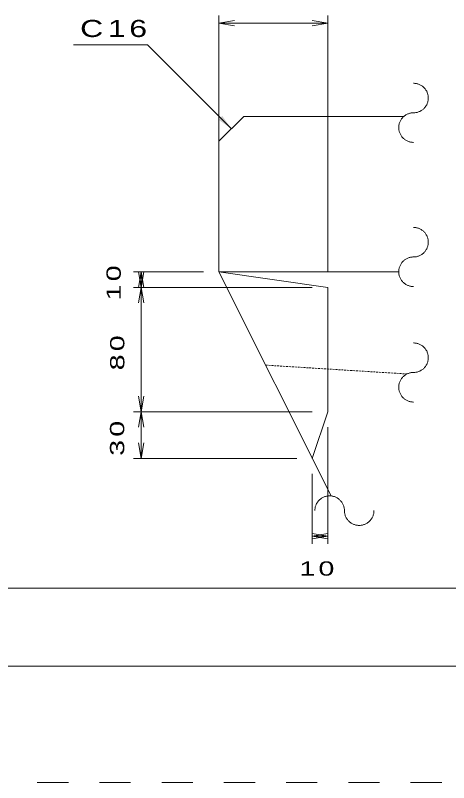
# Model space of a CAD drawing. Units: millimetres at full size, sheet at 1:10, with parts at other scales. Extents: x -200 to 4400, y -150 to 3120.
# Drawn here: x 2652 to 3209, y -150 to 837 of the extents above; entities that cross this region are included whole.
import ezdxf

# ---------------------------------------------------------------- set-up
doc = ezdxf.new("R2010")
doc.units = ezdxf.units.MM
doc.header["$LTSCALE"] = 10
doc.linetypes.add('USER1', pattern=[8, 4, -4])
doc.linetypes.add('USER2', pattern=[0.375, 0.25, -0.125])
for name, color, linetype, lineweight in [('0_3', 7, 'Continuous', 13), ('V-nasSTD', 5, 'USER1', 13), ('実線', 2, 'Continuous', 13), ('寸法線', 2, 'Continuous', 13), ('破線', 2, 'USER2', 13)]:
    doc.layers.add(name, color=color, linetype=linetype, lineweight=lineweight)
doc.styles.add('標準ベクトル', font='')
doc.styles.get('標準ベクトル').set_extended_font_data('標準ベクトル')

# ---------------------------------------------------------------- blocks, each defined once
blk = doc.blocks.new('open_arrow')
at = {"color": 0, "linetype": 'Continuous', "lineweight": -2}
blk.add_lwpolyline([(7.5, 1.25), (0, 0), (7.5, -1.25)], dxfattribs=at)
blk = doc.blocks.new('filled_arrow')
at = {"color": 0, "linetype": 'Continuous', "lineweight": -2}
blk.add_solid([(7.5, 1.25), (0, 0), (7.5, -1.25)], dxfattribs=at)

msp = doc.modelspace()

# ---------------------------------------------------------------- linework, layer by layer
at = {"layer": '0_3', "color": 6}
msp.add_line((4100, 100), (250, 100), dxfattribs=at)
at = {"layer": '0_3'}
msp.add_line((4200, 0), (0, 0), dxfattribs=at)
at = {"layer": 'V-nasSTD'}
msp.add_line((-200, -150), (4400, -150), dxfattribs=at)
at = {"layer": '実線', "color": 6}
for p, q in [((2945.66, 707.15), (2913.66, 675.15)), ((3151.38, 707.15), (2945.66, 707.15)), ((2913.66, 675.15), (2913.66, 507.15)), ((2913.66, 507.15), (3057.79, 218.9))]:
    msp.add_line(p, q, dxfattribs=at)
at = {"layer": '実線'}
msp.add_line((2913.66, 507.15), (3144.78, 507.15), dxfattribs=at)
at = {"layer": '実線', "color": 7}
for p, q in [((2913.66, 507.15), (3053.66, 487.15)), ((3053.66, 487.15), (3053.66, 327.15)), ((3033.66, 267.15), (3053.66, 327.15))]:
    msp.add_line(p, q, dxfattribs=at)
at = {"layer": '寸法線'}
for p, q in [((2913.66, 527.15), (2913.66, 837.15)), ((3053.66, 507.15), (3053.66, 837.15)), ((2913.66, 827.15), (3053.66, 827.15)), ((2726.78, 799.15), (2821.66, 799.15)), ((2929.66, 691.15), (2821.66, 799.15)), ((2893.66, 507.15), (2803.66, 507.15)), ((2813.66, 507.15), (2813.66, 487.15)), ((3033.66, 487.15), (2803.66, 487.15)), ((2813.66, 487.15), (2813.66, 327.15)), ((3033.66, 327.15), (2803.66, 327.15)), ((2813.66, 327.15), (2813.66, 267.15)), ((3053.66, 307.15), (3053.66, 157.15)), ((3013.66, 267.15), (2803.66, 267.15)), ((3033.66, 247.15), (3033.66, 157.15)), ((3033.66, 167.15), (3053.66, 167.15))]:
    msp.add_line(p, q, dxfattribs=at)
for points in [[(3163.78, 749.76), (3164.73, 749.74), (3165.67, 749.67), (3166.61, 749.55), (3167.55, 749.39), (3168.47, 749.17), (3169.38, 748.92), (3170.28, 748.62), (3171.16, 748.27), (3172.03, 747.88), (3172.87, 747.45), (3173.69, 746.97), (3174.49, 746.46), (3175.26, 745.91), (3176, 745.32), (3176.71, 744.69), (3177.39, 744.03), (3178.03, 743.33), (3178.64, 742.61), (3179.21, 741.85), (3179.75, 741.07), (3180.24, 740.26), (3180.69, 739.43), (3181.1, 738.57), (3181.47, 737.7), (3181.8, 736.81), (3182.08, 735.91), (3182.31, 734.99), (3182.5, 734.06), (3182.64, 733.12), (3182.73, 732.18), (3182.78, 731.23), (3182.78, 730.29), (3182.73, 729.34), (3182.64, 728.4), (3182.5, 727.46), (3182.31, 726.53), (3182.08, 725.61), (3181.8, 724.71), (3181.47, 723.82), (3181.1, 722.94), (3180.69, 722.09), (3180.24, 721.26), (3179.75, 720.45), (3179.21, 719.67), (3178.64, 718.91), (3178.03, 718.18), (3177.39, 717.49), (3176.71, 716.83), (3176, 716.2), (3175.26, 715.61), (3174.49, 715.06), (3173.69, 714.54), (3172.87, 714.07), (3172.03, 713.64), (3171.16, 713.25), (3170.28, 712.9), (3169.38, 712.6), (3168.47, 712.34), (3167.55, 712.13), (3166.61, 711.97), (3165.67, 711.85), (3164.73, 711.78), (3163.78, 711.76), (3162.84, 711.73), (3161.89, 711.66), (3160.95, 711.54), (3160.02, 711.38), (3159.09, 711.17), (3158.18, 710.91), (3157.28, 710.61), (3156.4, 710.26), (3155.54, 709.87), (3154.69, 709.44), (3153.87, 708.97), (3153.08, 708.45), (3152.31, 707.9), (3151.57, 707.31), (3150.86, 706.68), (3150.18, 706.02), (3149.53, 705.33), (3148.93, 704.6), (3148.35, 703.85), (3147.82, 703.06), (3147.33, 702.25), (3146.87, 701.42), (3146.46, 700.57), (3146.09, 699.7), (3145.77, 698.8), (3145.49, 697.9), (3145.26, 696.98), (3145.07, 696.05), (3144.93, 695.12), (3144.83, 694.17), (3144.79, 693.23), (3144.78, 692.75), (3144.83, 691.33), (3144.93, 690.39), (3145.07, 689.45), (3145.26, 688.52), (3145.49, 687.61), (3145.77, 686.7), (3146.09, 685.81), (3146.46, 684.94), (3146.87, 684.08), (3147.33, 683.25), (3147.82, 682.44), (3148.35, 681.66), (3148.93, 680.9), (3149.53, 680.18), (3150.18, 679.48), (3150.86, 678.82), (3151.57, 678.2), (3152.31, 677.6), (3153.08, 677.05), (3153.87, 676.54), (3154.69, 676.06), (3155.54, 675.63), (3156.4, 675.24), (3157.28, 674.9), (3158.18, 674.59), (3159.09, 674.34), (3160.02, 674.13), (3160.95, 673.96), (3161.89, 673.84), (3162.84, 673.77), (3163.78, 673.75)], [(3163.78, 564.29), (3164.73, 564.27), (3165.67, 564.2), (3166.61, 564.08), (3167.55, 563.91), (3168.47, 563.7), (3169.38, 563.45), (3170.28, 563.14), (3171.16, 562.8), (3172.03, 562.41), (3172.87, 561.98), (3173.69, 561.5), (3174.49, 560.99), (3175.26, 560.44), (3176, 559.84), (3176.71, 559.22), (3177.39, 558.56), (3178.03, 557.86), (3178.64, 557.14), (3179.21, 556.38), (3179.75, 555.6), (3180.24, 554.79), (3180.69, 553.96), (3181.1, 553.1), (3181.47, 552.23), (3181.8, 551.34), (3182.08, 550.43), (3182.31, 549.52), (3182.5, 548.59), (3182.64, 547.65), (3182.73, 546.71), (3182.78, 545.76), (3182.78, 544.81), (3182.73, 543.87), (3182.64, 542.92), (3182.5, 541.99), (3182.31, 541.06), (3182.08, 540.14), (3181.8, 539.23), (3181.47, 538.34), (3181.1, 537.47), (3180.69, 536.62), (3180.24, 535.79), (3179.75, 534.98), (3179.21, 534.19), (3178.64, 533.44), (3178.03, 532.71), (3177.39, 532.02), (3176.71, 531.36), (3176, 530.73), (3175.26, 530.14), (3174.49, 529.59), (3173.69, 529.07), (3172.87, 528.6), (3172.03, 528.17), (3171.16, 527.78), (3170.28, 527.43), (3169.38, 527.13), (3168.47, 526.87), (3167.55, 526.66), (3166.61, 526.5), (3165.67, 526.38), (3164.73, 526.31), (3163.78, 526.28), (3162.84, 526.26), (3161.89, 526.19), (3160.95, 526.07), (3160.02, 525.91), (3159.09, 525.7), (3158.18, 525.44), (3157.28, 525.14), (3156.4, 524.79), (3155.54, 524.4), (3154.69, 523.97), (3153.87, 523.5), (3153.08, 522.98), (3152.31, 522.43), (3151.57, 521.84), (3150.86, 521.21), (3150.18, 520.55), (3149.53, 519.85), (3148.93, 519.13), (3148.35, 518.37), (3147.82, 517.59), (3147.33, 516.78), (3146.87, 515.95), (3146.46, 515.1), (3146.09, 514.22), (3145.77, 513.33), (3145.49, 512.43), (3145.26, 511.51), (3145.07, 510.58), (3144.93, 509.64), (3144.83, 508.7), (3144.79, 507.75), (3144.78, 507.28), (3144.83, 505.86), (3144.93, 504.92), (3145.07, 503.98), (3145.26, 503.05), (3145.49, 502.13), (3145.77, 501.23), (3146.09, 500.34), (3146.46, 499.46), (3146.87, 498.61), (3147.33, 497.78), (3147.82, 496.97), (3148.35, 496.19), (3148.93, 495.43), (3149.53, 494.71), (3150.18, 494.01), (3150.86, 493.35), (3151.57, 492.72), (3152.31, 492.13), (3153.08, 491.58), (3153.87, 491.07), (3154.69, 490.59), (3155.54, 490.16), (3156.4, 489.77), (3157.28, 489.42), (3158.18, 489.12), (3159.09, 488.87), (3160.02, 488.65), (3160.95, 488.49), (3161.89, 488.37), (3162.84, 488.3), (3163.78, 488.28)], [(3163.78, 415.7), (3164.73, 415.68), (3165.67, 415.61), (3166.61, 415.49), (3167.55, 415.32), (3168.47, 415.11), (3169.38, 414.86), (3170.28, 414.55), (3171.16, 414.21), (3172.03, 413.82), (3172.87, 413.39), (3173.69, 412.91), (3174.49, 412.4), (3175.26, 411.85), (3176, 411.25), (3176.71, 410.63), (3177.39, 409.97), (3178.03, 409.27), (3178.64, 408.55), (3179.21, 407.79), (3179.75, 407.01), (3180.24, 406.2), (3180.69, 405.37), (3181.1, 404.51), (3181.47, 403.64), (3181.8, 402.75), (3182.08, 401.84), (3182.31, 400.93), (3182.5, 400), (3182.64, 399.06), (3182.73, 398.12), (3182.78, 397.17), (3182.78, 396.22), (3182.73, 395.28), (3182.64, 394.33), (3182.5, 393.4), (3182.31, 392.47), (3182.08, 391.55), (3181.8, 390.64), (3181.47, 389.75), (3181.1, 388.88), (3180.69, 388.03), (3180.24, 387.2), (3179.75, 386.39), (3179.21, 385.6), (3178.64, 384.85), (3178.03, 384.12), (3177.39, 383.43), (3176.71, 382.77), (3176, 382.14), (3175.26, 381.55), (3174.49, 381), (3173.69, 380.48), (3172.87, 380.01), (3172.03, 379.58), (3171.16, 379.19), (3170.28, 378.84), (3169.38, 378.54), (3168.47, 378.28), (3167.55, 378.07), (3166.61, 377.91), (3165.67, 377.79), (3164.73, 377.72), (3163.78, 377.69), (3162.84, 377.67), (3161.89, 377.6), (3160.95, 377.48), (3160.02, 377.32), (3159.09, 377.11), (3158.18, 376.85), (3157.28, 376.55), (3156.4, 376.2), (3155.54, 375.81), (3154.69, 375.38), (3153.87, 374.91), (3153.08, 374.39), (3152.31, 373.84), (3151.57, 373.25), (3150.86, 372.62), (3150.18, 371.96), (3149.53, 371.26), (3148.93, 370.54), (3148.35, 369.78), (3147.82, 369), (3147.33, 368.19), (3146.87, 367.36), (3146.46, 366.51), (3146.09, 365.63), (3145.77, 364.74), (3145.49, 363.84), (3145.26, 362.92), (3145.07, 361.99), (3144.93, 361.05), (3144.83, 360.11), (3144.79, 359.16), (3144.78, 358.69), (3144.83, 357.27), (3144.93, 356.33), (3145.07, 355.39), (3145.26, 354.46), (3145.49, 353.54), (3145.77, 352.64), (3146.09, 351.75), (3146.46, 350.87), (3146.87, 350.02), (3147.33, 349.19), (3147.82, 348.38), (3148.35, 347.6), (3148.93, 346.84), (3149.53, 346.12), (3150.18, 345.42), (3150.86, 344.76), (3151.57, 344.13), (3152.31, 343.54), (3153.08, 342.99), (3153.87, 342.48), (3154.69, 342), (3155.54, 341.57), (3156.4, 341.18), (3157.28, 340.83), (3158.18, 340.53), (3159.09, 340.28), (3160.02, 340.06), (3160.95, 339.9), (3161.89, 339.78), (3162.84, 339.71), (3163.78, 339.69)], [(3036.92, 199.98), (3036.94, 200.93), (3037.02, 201.88), (3037.13, 202.82), (3037.3, 203.75), (3037.51, 204.67), (3037.77, 205.59), (3038.07, 206.48), (3038.41, 207.37), (3038.8, 208.23), (3039.24, 209.07), (3039.71, 209.89), (3040.22, 210.69), (3040.78, 211.46), (3041.37, 212.2), (3041.99, 212.91), (3042.66, 213.59), (3043.35, 214.23), (3044.08, 214.84), (3044.83, 215.41), (3045.61, 215.95), (3046.42, 216.44), (3047.25, 216.89), (3048.11, 217.31), (3048.98, 217.67), (3049.87, 218), (3050.78, 218.28), (3051.7, 218.51), (3052.62, 218.7), (3053.56, 218.84), (3054.5, 218.93), (3055.92, 218.99), (3056.4, 218.98), (3057.34, 218.93), (3058.29, 218.84), (3059.22, 218.7), (3060.15, 218.51), (3061.07, 218.28), (3061.98, 218), (3062.87, 217.67), (3063.74, 217.31), (3064.59, 216.89), (3065.43, 216.44), (3066.23, 215.95), (3067.02, 215.41), (3067.77, 214.84), (3068.5, 214.23), (3069.19, 213.59), (3069.85, 212.91), (3070.48, 212.2), (3071.07, 211.46), (3071.63, 210.69), (3072.14, 209.89), (3072.61, 209.07), (3073.05, 208.23), (3073.44, 207.37), (3073.78, 206.48), (3074.08, 205.59), (3074.34, 204.67), (3074.55, 203.75), (3074.72, 202.82), (3074.83, 201.88), (3074.9, 200.93), (3074.93, 199.98), (3074.95, 199.04), (3075.02, 198.09), (3075.14, 197.15), (3075.3, 196.22), (3075.52, 195.3), (3075.77, 194.38), (3076.07, 193.48), (3076.42, 192.6), (3076.81, 191.74), (3077.24, 190.9), (3077.72, 190.08), (3078.23, 189.28), (3078.78, 188.51), (3079.37, 187.77), (3080, 187.06), (3080.66, 186.38), (3081.36, 185.74), (3082.08, 185.13), (3082.84, 184.55), (3083.62, 184.02), (3084.43, 183.53), (3085.26, 183.07), (3086.11, 182.66), (3086.99, 182.29), (3087.88, 181.97), (3088.78, 181.69), (3089.7, 181.46), (3090.63, 181.27), (3091.57, 181.13), (3092.51, 181.03), (3093.46, 180.99), (3094.4, 180.99), (3095.35, 181.03), (3096.29, 181.13), (3097.23, 181.27), (3098.16, 181.46), (3099.08, 181.69), (3099.98, 181.97), (3100.87, 182.29), (3101.75, 182.66), (3102.6, 183.07), (3103.43, 183.53), (3104.24, 184.02), (3105.02, 184.55), (3105.78, 185.13), (3106.5, 185.74), (3107.2, 186.38), (3107.86, 187.06), (3108.49, 187.77), (3109.08, 188.51), (3109.63, 189.28), (3110.15, 190.08), (3110.62, 190.9), (3111.05, 191.74), (3111.44, 192.6), (3111.79, 193.48), (3112.09, 194.38), (3112.35, 195.3), (3112.56, 196.22), (3112.72, 197.15), (3112.84, 198.09), (3112.91, 199.04), (3112.93, 199.98)]]:
    msp.add_lwpolyline(points, dxfattribs=at)
at = {"layer": '破線'}
msp.add_line((2973.66, 387.15), (3155.45, 375.77), dxfattribs=at)

# ---------------------------------------------------------------- block references
at = {"layer": '寸法線', "xscale": 2.67, "yscale": 2.67}
for p in [(2913.66, 827.15), (3033.66, 167.15)]:
    msp.add_blockref('open_arrow', p, dxfattribs=at)
for name, p, rotation in [('open_arrow', (3053.66, 827.15), 180), ('filled_arrow', (2929.66, 691.15), 135), ('open_arrow', (2813.66, 487.15), 90), ('open_arrow', (2813.66, 507.15), 270), ('open_arrow', (2813.66, 487.15), 270), ('open_arrow', (2813.66, 327.15), 90), ('open_arrow', (2813.66, 327.15), 270), ('open_arrow', (2813.66, 267.15), 90), ('open_arrow', (3053.66, 167.15), 180)]:
    msp.add_blockref(name, p, dxfattribs=dict(at, rotation=rotation))

# ---------------------------------------------------------------- texts
at = {"layer": '寸法線', "style": '標準ベクトル'}
for s, insert, char_height, attachment_point in [('\\T1.2;\\W1.4;C16', (2735.13, 808.97), 21.99, 7), ('\\T1.2;\\W1.5;10', (3041.54, 134.65), 18.33, 2)]:
    msp.add_mtext(s, dxfattribs=dict(at, insert=insert, char_height=char_height, attachment_point=attachment_point))
at = {"layer": '寸法線', "char_height": 18.33, "attachment_point": 2, "rotation": 90, "style": '標準ベクトル'}
for s, insert in [('\\T1.2;\\W1.5;10', (2769.07, 495.03)), ('\\T1.2;\\W1.5;80', (2773.66, 405.03)), ('\\T1.2;\\W1.5;30', (2773.5, 295.03))]:
    msp.add_mtext(s, dxfattribs=dict(at, insert=insert))

doc.saveas('drawing.dxf')
